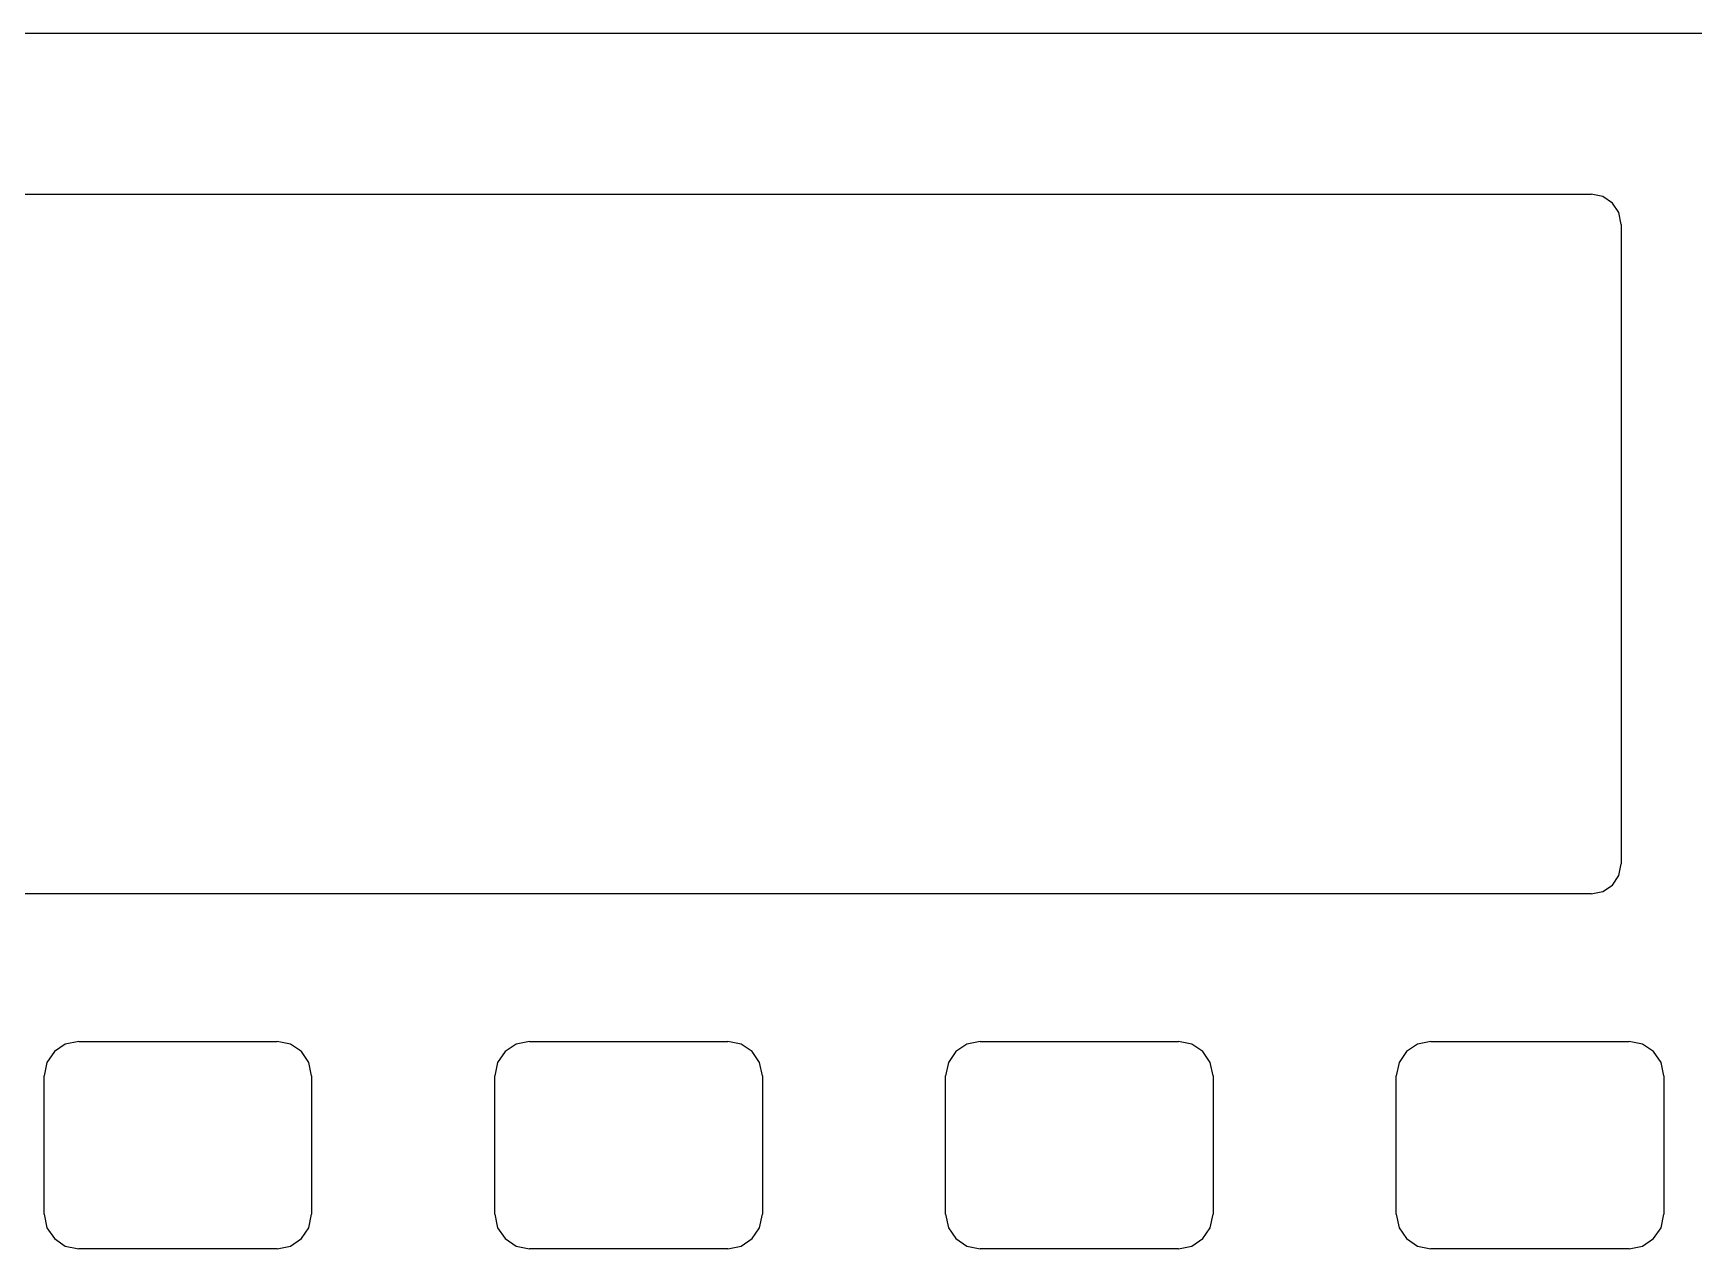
# Model space of a CAD drawing. Extents: x 0 to 148, y 0 to 81.
# Drawn here: x 28.3 to 83.6, y 40.7 to 81.1 of the extents above; entities that cross this region are included whole.
import ezdxf

# ---------------------------------------------------------------- set-up
doc = ezdxf.new("R2010")
doc.units = 0

msp = doc.modelspace()

# ---------------------------------------------------------------- linework, layer by layer
at = {"layer": 'Body', "color": 7}
for points in [[(12.165511, 81.132075), (136.166148, 81.132075)], [(12.165511, 81.132075), (136.166148, 81.132075)], [(12.165511, 81.132075), (136.166148, 81.132075)], [(12.165511, 81.132075), (136.166148, 81.132075)], [(16.02736, 75.771631), (80.167224, 75.771631)], [(16.02736, 75.771631), (80.167224, 75.771631)], [(16.02736, 75.771631), (80.167224, 75.771631)], [(16.02736, 75.771631), (80.167224, 75.771631)], [(81.167113, 74.771746), (81.088526, 75.16099), (80.874217, 75.478847), (80.556357, 75.693154), (80.167116, 75.771737)], [(81.167113, 74.771746), (81.088526, 75.16099), (80.874217, 75.478847), (80.556357, 75.693154), (80.167116, 75.771737)], [(81.167113, 74.771746), (81.088526, 75.16099), (80.874217, 75.478847), (80.556357, 75.693154), (80.167116, 75.771737)], [(81.167113, 74.771746), (81.088526, 75.16099), (80.874217, 75.478847), (80.556357, 75.693154), (80.167116, 75.771737)], [(80.167224, 75.771631), (80.167224, 75.771631)], [(80.167224, 75.771631), (80.167224, 75.771631)], [(81.167084, 74.77151), (81.167084, 53.491126)], [(81.167084, 74.77151), (81.167084, 53.491126)], [(81.167084, 74.77151), (81.167084, 74.77151)], [(81.167084, 74.77151), (81.167084, 74.77151)], [(81.167084, 74.77151), (81.167084, 53.491126)], [(81.167084, 74.77151), (81.167084, 53.491126)], [(80.167108, 52.491796), (80.556355, 52.570377), (80.874217, 52.784684), (81.088526, 53.102544), (81.167113, 53.491785)], [(80.167108, 52.491796), (80.556355, 52.570377), (80.874217, 52.784684), (81.088526, 53.102544), (81.167113, 53.491785)], [(80.167108, 52.491796), (80.556355, 52.570377), (80.874217, 52.784684), (81.088526, 53.102544), (81.167113, 53.491785)], [(80.167108, 52.491796), (80.556355, 52.570377), (80.874217, 52.784684), (81.088526, 53.102544), (81.167113, 53.491785)], [(81.167084, 53.491126), (81.167084, 53.491126)], [(81.167084, 53.491126), (81.167084, 53.491126)], [(80.167224, 52.491002), (16.02736, 52.491002)], [(80.167224, 52.491002), (16.02736, 52.491002)], [(80.167224, 52.491002), (16.02736, 52.491002)], [(80.167224, 52.491002), (16.02736, 52.491002)], [(80.167224, 52.491002), (80.167224, 52.491002)], [(80.167224, 52.491002), (80.167224, 52.491002)], [(29.83224, 47.581802), (29.384616, 47.491431), (29.019076, 47.24498), (28.772622, 46.879446), (28.682246, 46.431822)], [(29.83224, 47.581802), (29.384616, 47.491431), (29.019076, 47.24498), (28.772622, 46.879446), (28.682246, 46.431822)], [(29.83224, 47.581802), (29.384616, 47.491431), (29.019076, 47.24498), (28.772622, 46.879446), (28.682246, 46.431822)], [(29.83224, 47.581802), (29.384616, 47.491431), (29.019076, 47.24498), (28.772622, 46.879446), (28.682246, 46.431822)], [(29.832224, 47.582993), (36.432239, 47.582993)], [(29.832224, 47.582993), (36.432239, 47.582993)], [(29.832224, 47.582993), (29.832224, 47.582993)], [(29.832224, 47.582993), (36.432239, 47.582993)], [(29.832224, 47.582993), (36.432239, 47.582993)], [(29.832224, 47.582993), (29.832224, 47.582993)], [(37.582223, 46.431822), (37.491847, 46.879448), (37.24539, 47.244983), (36.87985, 47.491431), (36.432223, 47.581802)], [(37.582223, 46.431822), (37.491847, 46.879448), (37.24539, 47.244983), (36.87985, 47.491431), (36.432223, 47.581802)], [(37.582223, 46.431822), (37.491847, 46.879448), (37.24539, 47.244983), (36.87985, 47.491431), (36.432223, 47.581802)], [(37.582223, 46.431822), (37.491847, 46.879448), (37.24539, 47.244983), (36.87985, 47.491431), (36.432223, 47.581802)], [(36.432239, 47.582993), (36.432239, 47.582993)], [(36.432239, 47.582993), (36.432239, 47.582993)], [(44.832205, 47.581802), (44.384578, 47.491431), (44.01904, 47.244983), (43.772584, 46.879448), (43.682208, 46.431822)], [(44.832205, 47.581802), (44.384578, 47.491431), (44.01904, 47.244983), (43.772584, 46.879448), (43.682208, 46.431822)], [(44.832205, 47.581802), (44.384578, 47.491431), (44.01904, 47.244983), (43.772584, 46.879448), (43.682208, 46.431822)], [(44.832205, 47.581802), (44.384578, 47.491431), (44.01904, 47.244983), (43.772584, 46.879448), (43.682208, 46.431822)], [(44.83221, 47.582993), (51.432225, 47.582993)], [(44.83221, 47.582993), (51.432225, 47.582993)], [(44.83221, 47.582993), (44.83221, 47.582993)], [(44.83221, 47.582993), (51.432225, 47.582993)], [(44.83221, 47.582993), (51.432225, 47.582993)], [(44.83221, 47.582993), (44.83221, 47.582993)], [(52.582187, 46.431822), (52.491808, 46.879448), (52.245355, 47.244983), (51.879815, 47.491431), (51.432188, 47.581802)], [(52.582187, 46.431822), (52.491808, 46.879448), (52.245355, 47.244983), (51.879815, 47.491431), (51.432188, 47.581802)], [(52.582187, 46.431822), (52.491808, 46.879448), (52.245355, 47.244983), (51.879815, 47.491431), (51.432188, 47.581802)], [(52.582187, 46.431822), (52.491808, 46.879448), (52.245355, 47.244983), (51.879815, 47.491431), (51.432188, 47.581802)], [(51.432225, 47.582993), (51.432225, 47.582993)], [(51.432225, 47.582993), (51.432225, 47.582993)], [(59.832166, 47.581802), (59.384539, 47.491431), (59.018999, 47.244983), (58.772546, 46.879448), (58.682169, 46.431822)], [(59.832166, 47.581802), (59.384539, 47.491431), (59.018999, 47.244983), (58.772546, 46.879448), (58.682169, 46.431822)], [(59.832166, 47.581802), (59.384539, 47.491431), (59.018999, 47.244983), (58.772546, 46.879448), (58.682169, 46.431822)], [(59.832166, 47.581802), (59.384539, 47.491431), (59.018999, 47.244983), (58.772546, 46.879448), (58.682169, 46.431822)], [(59.832195, 47.582993), (66.43221, 47.582993)], [(59.832195, 47.582993), (66.43221, 47.582993)], [(59.832195, 47.582993), (59.832195, 47.582993)], [(59.832195, 47.582993), (66.43221, 47.582993)], [(59.832195, 47.582993), (66.43221, 47.582993)], [(59.832195, 47.582993), (59.832195, 47.582993)], [(67.582146, 46.431822), (67.49177, 46.879448), (67.245314, 47.244983), (66.879776, 47.491431), (66.432149, 47.581802)], [(67.582146, 46.431822), (67.49177, 46.879448), (67.245314, 47.244983), (66.879776, 47.491431), (66.432149, 47.581802)], [(67.582146, 46.431822), (67.49177, 46.879448), (67.245314, 47.244983), (66.879776, 47.491431), (66.432149, 47.581802)], [(67.582146, 46.431822), (67.49177, 46.879448), (67.245314, 47.244983), (66.879776, 47.491431), (66.432149, 47.581802)], [(66.43221, 47.582993), (66.43221, 47.582993)], [(66.43221, 47.582993), (66.43221, 47.582993)], [(74.832128, 47.581802), (74.384501, 47.491431), (74.018964, 47.24498), (73.772507, 46.879446), (73.682134, 46.431822)], [(74.832128, 47.581802), (74.384501, 47.491431), (74.018964, 47.24498), (73.772507, 46.879446), (73.682134, 46.431822)], [(74.832128, 47.581802), (74.384501, 47.491431), (74.018964, 47.24498), (73.772507, 46.879446), (73.682134, 46.431822)], [(74.832128, 47.581802), (74.384501, 47.491431), (74.018964, 47.24498), (73.772507, 46.879446), (73.682134, 46.431822)], [(74.832181, 47.582993), (81.432196, 47.582993)], [(74.832181, 47.582993), (81.432196, 47.582993)], [(74.832181, 47.582993), (74.832181, 47.582993)], [(74.832181, 47.582993), (81.432196, 47.582993)], [(74.832181, 47.582993), (81.432196, 47.582993)], [(74.832181, 47.582993), (74.832181, 47.582993)], [(82.582108, 46.431822), (82.491732, 46.879448), (82.245278, 47.244983), (81.879738, 47.491431), (81.432111, 47.581802)], [(82.582108, 46.431822), (82.491732, 46.879448), (82.245278, 47.244983), (81.879738, 47.491431), (81.432111, 47.581802)], [(82.582108, 46.431822), (82.491732, 46.879448), (82.245278, 47.244983), (81.879738, 47.491431), (81.432111, 47.581802)], [(82.582108, 46.431822), (82.491732, 46.879448), (82.245278, 47.244983), (81.879738, 47.491431), (81.432111, 47.581802)], [(81.432196, 47.582993), (81.432196, 47.582993)], [(81.432196, 47.582993), (81.432196, 47.582993)], [(28.682349, 41.830967), (28.682349, 46.43206)], [(28.682349, 41.830967), (28.682349, 46.43206)], [(28.682349, 46.43206), (28.682349, 46.43206)], [(28.682349, 41.830967), (28.682349, 46.43206)], [(28.682349, 46.43206), (28.682349, 46.43206)], [(28.682349, 41.830967), (28.682349, 46.43206)], [(37.582117, 46.43206), (37.582117, 41.830967)], [(37.582117, 46.43206), (37.582117, 41.830967)], [(37.582117, 46.43206), (37.582117, 46.43206)], [(37.582117, 46.43206), (37.582117, 41.830967)], [(37.582117, 46.43206), (37.582117, 41.830967)], [(37.582117, 46.43206), (37.582117, 46.43206)], [(43.682335, 41.830967), (43.682335, 46.43206)], [(43.682335, 41.830967), (43.682335, 46.43206)], [(43.682335, 46.43206), (43.682335, 46.43206)], [(43.682335, 41.830967), (43.682335, 46.43206)], [(43.682335, 46.43206), (43.682335, 46.43206)], [(43.682335, 41.830967), (43.682335, 46.43206)], [(52.582103, 46.43206), (52.582103, 41.830967)], [(52.582103, 46.43206), (52.582103, 41.830967)], [(52.582103, 46.43206), (52.582103, 46.43206)], [(52.582103, 46.43206), (52.582103, 41.830967)], [(52.582103, 46.43206), (52.582103, 41.830967)], [(52.582103, 46.43206), (52.582103, 46.43206)], [(58.682056, 41.830967), (58.682056, 46.43206)], [(58.682056, 41.830967), (58.682056, 46.43206)], [(58.682056, 46.43206), (58.682056, 46.43206)], [(58.682056, 41.830967), (58.682056, 46.43206)], [(58.682056, 46.43206), (58.682056, 46.43206)], [(58.682056, 41.830967), (58.682056, 46.43206)], [(67.582085, 46.43206), (67.582085, 41.830967)], [(67.582085, 46.43206), (67.582085, 41.830967)], [(67.582085, 46.43206), (67.582085, 46.43206)], [(67.582085, 46.43206), (67.582085, 41.830967)], [(67.582085, 46.43206), (67.582085, 41.830967)], [(67.582085, 46.43206), (67.582085, 46.43206)], [(73.682039, 41.830967), (73.682039, 46.43206)], [(73.682039, 41.830967), (73.682039, 46.43206)], [(73.682039, 46.43206), (73.682039, 46.43206)], [(73.682039, 41.830967), (73.682039, 46.43206)], [(73.682039, 46.43206), (73.682039, 46.43206)], [(73.682039, 41.830967), (73.682039, 46.43206)], [(82.582071, 46.43206), (82.582071, 41.830967)], [(82.582071, 46.43206), (82.582071, 41.830967)], [(82.582071, 46.43206), (82.582071, 46.43206)], [(82.582071, 46.43206), (82.582071, 41.830967)], [(82.582071, 46.43206), (82.582071, 41.830967)], [(82.582071, 46.43206), (82.582071, 46.43206)], [(28.682246, 41.831813), (28.772622, 41.384189), (29.019076, 41.018652), (29.384616, 40.772203), (29.83224, 40.681832)], [(28.682246, 41.831813), (28.772622, 41.384189), (29.019076, 41.018652), (29.384616, 40.772203), (29.83224, 40.681832)], [(28.682246, 41.831813), (28.772622, 41.384189), (29.019076, 41.018652), (29.384616, 40.772203), (29.83224, 40.681832)], [(28.682246, 41.831813), (28.772622, 41.384189), (29.019076, 41.018652), (29.384616, 40.772203), (29.83224, 40.681832)], [(28.682349, 41.830967), (28.682349, 41.830967)], [(28.682349, 41.830967), (28.682349, 41.830967)], [(36.432223, 40.681832), (36.87985, 40.772201), (37.24539, 41.018652), (37.491847, 41.384186), (37.582223, 41.831813)], [(36.432223, 40.681832), (36.87985, 40.772201), (37.24539, 41.018652), (37.491847, 41.384186), (37.582223, 41.831813)], [(36.432223, 40.681832), (36.87985, 40.772201), (37.24539, 41.018652), (37.491847, 41.384186), (37.582223, 41.831813)], [(36.432223, 40.681832), (36.87985, 40.772201), (37.24539, 41.018652), (37.491847, 41.384186), (37.582223, 41.831813)], [(37.582117, 41.830967), (37.582117, 41.830967)], [(37.582117, 41.830967), (37.582117, 41.830967)], [(43.682208, 41.831813), (43.772584, 41.384186), (44.01904, 41.018652), (44.384578, 40.772201), (44.832205, 40.681832)], [(43.682208, 41.831813), (43.772584, 41.384186), (44.01904, 41.018652), (44.384578, 40.772201), (44.832205, 40.681832)], [(43.682208, 41.831813), (43.772584, 41.384186), (44.01904, 41.018652), (44.384578, 40.772201), (44.832205, 40.681832)], [(43.682208, 41.831813), (43.772584, 41.384186), (44.01904, 41.018652), (44.384578, 40.772201), (44.832205, 40.681832)], [(43.682335, 41.830967), (43.682335, 41.830967)], [(43.682335, 41.830967), (43.682335, 41.830967)], [(51.432185, 40.681832), (51.879812, 40.772201), (52.245352, 41.018652), (52.491808, 41.384186), (52.582187, 41.831813)], [(51.432185, 40.681832), (51.879812, 40.772201), (52.245352, 41.018652), (52.491808, 41.384186), (52.582187, 41.831813)], [(51.432185, 40.681832), (51.879812, 40.772201), (52.245352, 41.018652), (52.491808, 41.384186), (52.582187, 41.831813)], [(51.432185, 40.681832), (51.879812, 40.772201), (52.245352, 41.018652), (52.491808, 41.384186), (52.582187, 41.831813)], [(52.582103, 41.830967), (52.582103, 41.830967)], [(52.582103, 41.830967), (52.582103, 41.830967)], [(58.682056, 41.830967), (58.682056, 41.830967)], [(58.682056, 41.830967), (58.682056, 41.830967)], [(58.682169, 41.831813), (58.772546, 41.384186), (59.018999, 41.018652), (59.384539, 40.772201), (59.832166, 40.681832)], [(58.682169, 41.831813), (58.772546, 41.384186), (59.018999, 41.018652), (59.384539, 40.772201), (59.832166, 40.681832)], [(58.682169, 41.831813), (58.772546, 41.384186), (59.018999, 41.018652), (59.384539, 40.772201), (59.832166, 40.681832)], [(58.682169, 41.831813), (58.772546, 41.384186), (59.018999, 41.018652), (59.384539, 40.772201), (59.832166, 40.681832)], [(66.432149, 40.681832), (66.879776, 40.772201), (67.245314, 41.018652), (67.49177, 41.384186), (67.582146, 41.831813)], [(66.432149, 40.681832), (66.879776, 40.772201), (67.245314, 41.018652), (67.49177, 41.384186), (67.582146, 41.831813)], [(66.432149, 40.681832), (66.879776, 40.772201), (67.245314, 41.018652), (67.49177, 41.384186), (67.582146, 41.831813)], [(66.432149, 40.681832), (66.879776, 40.772201), (67.245314, 41.018652), (67.49177, 41.384186), (67.582146, 41.831813)], [(67.582085, 41.830967), (67.582085, 41.830967)], [(67.582085, 41.830967), (67.582085, 41.830967)], [(73.682039, 41.830967), (73.682039, 41.830967)], [(73.682039, 41.830967), (73.682039, 41.830967)], [(73.682134, 41.831813), (73.772507, 41.384189), (74.018964, 41.018652), (74.384501, 40.772203), (74.832128, 40.681832)], [(73.682134, 41.831813), (73.772507, 41.384189), (74.018964, 41.018652), (74.384501, 40.772203), (74.832128, 40.681832)], [(73.682134, 41.831813), (73.772507, 41.384189), (74.018964, 41.018652), (74.384501, 40.772203), (74.832128, 40.681832)], [(73.682134, 41.831813), (73.772507, 41.384189), (74.018964, 41.018652), (74.384501, 40.772203), (74.832128, 40.681832)], [(81.432111, 40.681832), (81.879738, 40.772201), (82.245278, 41.018652), (82.491732, 41.384186), (82.582108, 41.831813)], [(81.432111, 40.681832), (81.879738, 40.772201), (82.245278, 41.018652), (82.491732, 41.384186), (82.582108, 41.831813)], [(81.432111, 40.681832), (81.879738, 40.772201), (82.245278, 41.018652), (82.491732, 41.384186), (82.582108, 41.831813)], [(81.432111, 40.681832), (81.879738, 40.772201), (82.245278, 41.018652), (82.491732, 41.384186), (82.582108, 41.831813)], [(82.582071, 41.830967), (82.582071, 41.830967)], [(82.582071, 41.830967), (82.582071, 41.830967)], [(36.432239, 40.682679), (29.832224, 40.682679)], [(36.432239, 40.682679), (29.832224, 40.682679)], [(29.832224, 40.682679), (29.832224, 40.682679)], [(36.432239, 40.682679), (29.832224, 40.682679)], [(29.832224, 40.682679), (29.832224, 40.682679)], [(36.432239, 40.682679), (29.832224, 40.682679)], [(36.432239, 40.682679), (36.432239, 40.682679)], [(36.432239, 40.682679), (36.432239, 40.682679)], [(51.432225, 40.682679), (44.83221, 40.682679)], [(51.432225, 40.682679), (44.83221, 40.682679)], [(44.83221, 40.682679), (44.83221, 40.682679)], [(51.432225, 40.682679), (44.83221, 40.682679)], [(44.83221, 40.682679), (44.83221, 40.682679)], [(51.432225, 40.682679), (44.83221, 40.682679)], [(51.432225, 40.682679), (51.432225, 40.682679)], [(51.432225, 40.682679), (51.432225, 40.682679)], [(66.43221, 40.682679), (59.832195, 40.682679)], [(66.43221, 40.682679), (59.832195, 40.682679)], [(59.832195, 40.682679), (59.832195, 40.682679)], [(66.43221, 40.682679), (59.832195, 40.682679)], [(59.832195, 40.682679), (59.832195, 40.682679)], [(66.43221, 40.682679), (59.832195, 40.682679)], [(66.43221, 40.682679), (66.43221, 40.682679)], [(66.43221, 40.682679), (66.43221, 40.682679)], [(81.432196, 40.682679), (74.832181, 40.682679)], [(81.432196, 40.682679), (74.832181, 40.682679)], [(74.832181, 40.682679), (74.832181, 40.682679)], [(81.432196, 40.682679), (74.832181, 40.682679)], [(74.832181, 40.682679), (74.832181, 40.682679)], [(81.432196, 40.682679), (74.832181, 40.682679)], [(81.432196, 40.682679), (81.432196, 40.682679)], [(81.432196, 40.682679), (81.432196, 40.682679)]]:
    msp.add_lwpolyline(points, dxfattribs=at)

doc.saveas('drawing.dxf')
